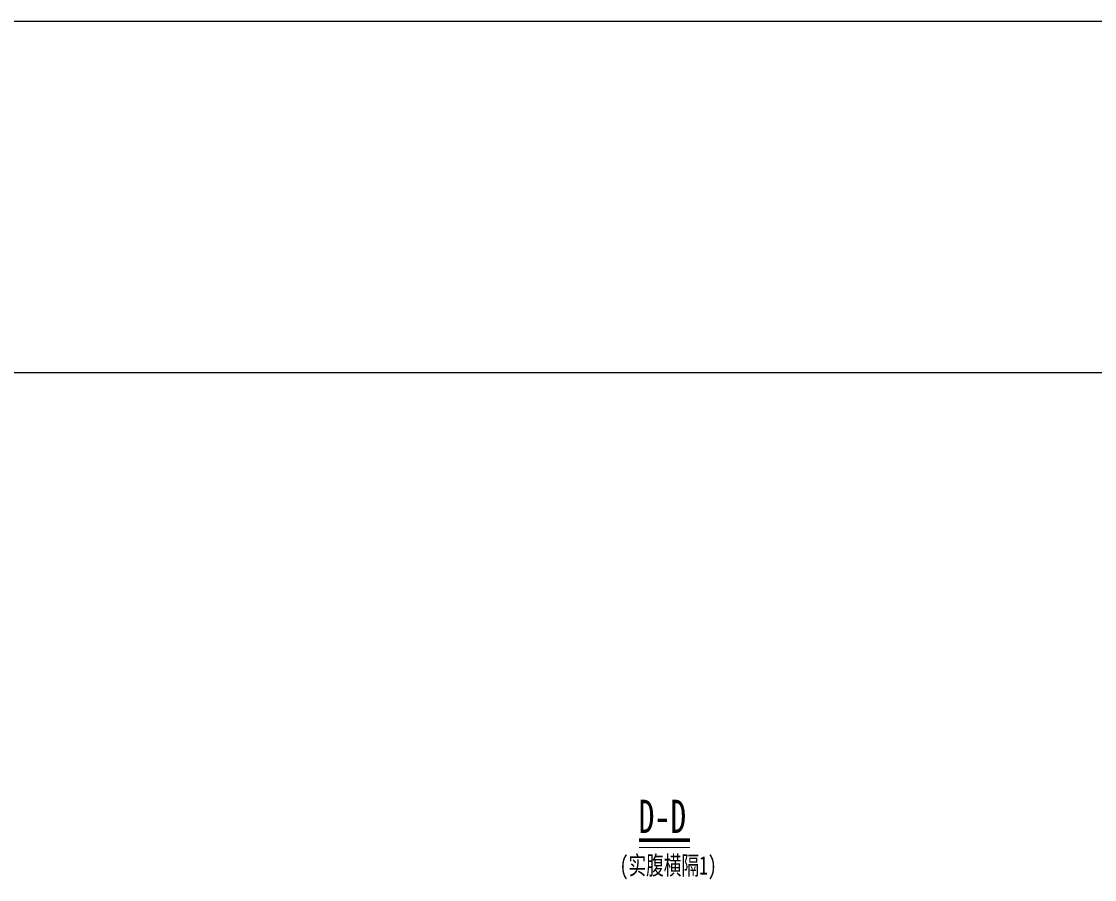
# Model space of a CAD drawing. Header units: millimetres. Extents: x -411717 to -116098, y 0 to 693159.
# Drawn here: x -179548 to -174713, y 314593 to 318458 of the extents above; entities that cross this region are included whole.
import ezdxf

# ---------------------------------------------------------------- set-up
doc = ezdxf.new("R2010")
doc.units = ezdxf.units.MM
doc.header["$LTSCALE"] = 2
for name, color, linetype, lineweight in [('加粗线', 6, 'Continuous', 25), ('标注', 4, 'Continuous', 13), ('细实线', 4, 'Continuous', 15), ('细线', 4, 'Continuous', 15)]:
    doc.layers.add(name, color=color, linetype=linetype, lineweight=lineweight)
doc.styles.get("Standard").update_dxf_attribs({"font": '仿宋_GB2312.ttf'})

msp = doc.modelspace()

# ---------------------------------------------------------------- linework, layer by layer
at = {"layer": '加粗线', "ltscale": 100, "const_width": 16.7}
msp.add_lwpolyline([(-176765.4, 314770.3), (-176535.4, 314770.3)], dxfattribs=at)
at = {"layer": '标注'}
for p, q in [((-141948.3, 318457.8), (-216405.5, 318457.8)), ((-141948.3, 316874.6), (-216405.5, 316874.6))]:
    msp.add_line(p, q, dxfattribs=at)
at = {"layer": '细线', "ltscale": 100, "const_width": 5}
msp.add_lwpolyline([(-176765.4, 314737), (-176535.4, 314737)], dxfattribs=at)

# ---------------------------------------------------------------- texts
at = {"width": 0.7}
msp.add_text('D-D', height=150, dxfattribs=at).set_placement((-176767.2, 314802.3))
at = {"layer": '细实线', "width": 0.7}
msp.add_text('(实腹横隔1)', height=83.33, dxfattribs=at).set_placement((-176852.5, 314615))

doc.saveas('drawing.dxf')
